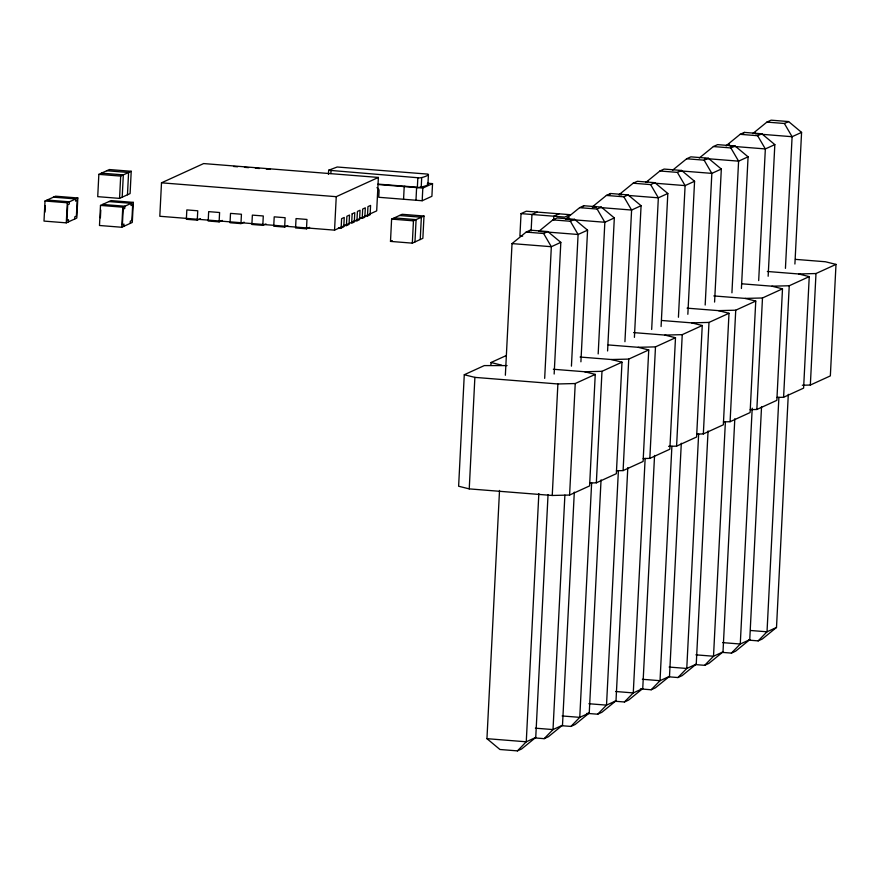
<?xml version="1.0" encoding="UTF-8"?>
<svg xmlns="http://www.w3.org/2000/svg" width="880" height="880" viewBox="0 0 880 880"><rect width="100%" height="100%" fill="white"/><g stroke="black" fill="none" stroke-linecap="round" stroke-linejoin="round"><path stroke-width="1.32" d="M45.012 201.014L44 221.089L66.275 222.849L76.813 218.042L77.825 197.967L55.55 196.196L45.012 201.014L67.298 202.785L77.825 197.967M44.968 212.113L45.298 205.601M66.275 222.849L67.298 202.785M68.387 221.892L68.497 219.659L66.924 220.385L67.716 204.765L69.289 204.05L69.399 201.817L47.124 200.046M74.701 218.999L74.822 216.777L76.395 216.051L77.187 200.442L75.614 201.157L75.724 198.935L53.438 197.164M98.846 174.35L97.724 196.658L119.559 198.385L130.097 193.578L131.219 171.281L109.384 169.543L98.846 174.35L120.692 176.088L131.219 171.281M100.496 205.414L99.484 225.489L121.759 227.26L132.297 222.442L133.309 202.367L111.034 200.607L100.496 205.414L122.782 207.185L133.309 202.367M100.386 217.811L100.782 210.012M119.559 198.385L120.692 176.088M122.199 197.186L123.321 174.889L101.486 173.151M121.759 227.26L122.782 207.185M123.871 226.292L123.981 224.059L122.397 224.785L123.189 209.176L124.773 208.45L124.883 206.217L102.608 204.457M127.457 194.777L128.59 172.48L106.744 170.742M130.185 223.41L130.295 221.177L131.879 220.451L132.671 204.842L131.087 205.568L131.208 203.335L108.922 201.564M161.502 182.82L159.808 216.271L334.554 230.142L376.684 210.892L378.378 177.441L203.632 163.57L161.502 182.82L336.248 196.68L378.378 177.441M197.274 220.143L197.747 210.782L186.835 209.913L186.351 219.274L197.274 220.143L200.442 218.702M219.12 221.881L219.593 212.509L208.67 211.64L208.197 221.012L219.12 221.881L222.277 220.429M240.966 223.608L241.439 214.247L230.516 213.378L230.043 222.739L240.966 223.608L244.123 222.167M262.812 225.346L263.285 215.974L252.362 215.116L251.889 224.477L262.812 225.346L265.969 223.905M284.647 227.073L285.12 217.712L274.208 216.843L273.724 226.215L284.647 227.073L287.815 225.632M306.493 228.811L306.966 219.45L296.043 218.581L295.57 227.942L306.493 228.811L309.65 227.37M328.438 174.328L328.647 170.258L337.183 167.002L426.074 173.976C433.521 173.855 420.75 178.893 417.846 177.738L328.647 170.258M330.858 173.558L331.001 170.841M334.554 230.142L336.248 196.68M341.143 228.019L341.616 218.658L344.256 217.448L343.772 226.82L341.143 228.019L338.459 227.81M346.412 225.61L346.885 216.249L349.514 215.039L349.041 224.411L346.412 225.61L343.717 225.401M356.939 220.803L357.412 211.431L360.052 210.232L359.579 219.604L356.939 220.803L354.255 220.594M362.208 218.394L362.681 209.033L365.31 207.823L364.837 217.195L362.208 218.394L359.513 218.185M367.477 215.985L367.95 206.624L370.579 205.425L370.106 214.786L367.477 215.985L364.782 215.776M390.489 241.406L391.611 219.109L402.149 214.291L423.995 216.029L422.862 238.326L412.324 243.144L390.489 241.406L392.238 240.603M403.568 199.254L404.206 186.593L404.954 186.252M412.324 243.144L413.457 220.836L423.995 216.029M415.976 200.244L416.614 187.572C418.737 187.726 430.683 185.482 427.328 183.7M417.846 177.738L417.362 187.231L377.982 184.107M414.964 241.934L416.097 219.637L394.251 217.899M421.212 187.143L421.696 177.639M420.233 239.536L421.355 217.228L399.509 215.501M422.18 200.739L422.818 188.067L432.542 183.623L431.904 196.295L422.18 200.739L378.752 197.285L379.071 190.96A3.19 3.091 65.4 0 0 376.926 187.715M427.944 184.063L428.428 174.559M507.078 365.596L484.297 365.585L464.277 374.737L458.623 486.233L469.238 488.884L552.244 495.473L569.591 495.044L589.6 485.903L595.254 374.396L584.639 371.745L553.344 369.259M469.238 488.884L474.881 377.377L464.277 374.737M490.886 365.233L491.029 362.505L506.33 355.52M548.042 494.725L535.744 737.462L521.631 748.957L517.418 750.882L499.939 749.496L486.948 738.672L499.521 490.446M505.362 375.254L512.028 243.595L526.152 232.1L530.365 230.175L547.833 231.572L560.824 242.385L554.158 374.033M521.037 213.62L564.729 217.085L569.998 214.676L526.306 211.211L521.037 213.62L519.915 235.917L522.643 236.137M531.124 230.956L531.96 214.489L537.229 212.08M538.846 493.57L526.262 741.796L517.418 750.882M544.676 378.367L551.342 246.708L543.62 233.497L526.152 232.1M553.597 220.341L553.806 216.216L559.075 213.818M552.244 495.473L557.887 383.966L575.234 383.537L595.254 374.396M564.894 495.066L553.014 729.575L544.159 738.661L534.754 737.913M571.428 366.146L578.094 234.487L570.372 221.265L552.893 219.879L538.78 231.374M569.591 495.044L575.234 383.537M544.159 738.661L548.372 736.736L562.496 725.241L574.31 492.107M580.91 361.812L587.576 230.164L574.585 219.34L557.106 217.954L552.893 219.879M591.646 482.834L579.766 717.354L570.911 726.429L561.506 725.692M598.18 353.925L604.846 222.266L597.124 209.044L579.645 207.658L565.532 219.142L570.955 219.582M596.343 482.823L601.986 371.316L621.995 362.175L616.352 473.682L596.343 482.823L589.666 482.988M570.911 726.429L575.124 724.504L589.248 713.02L601.051 479.875M607.585 350.966L614.328 217.932L601.337 207.119L583.858 205.733L579.645 207.658M618.398 470.613L606.518 705.133L597.663 714.208L586.905 713.361M624.932 341.704L631.598 210.045L623.876 196.823L606.397 195.437L592.284 206.921L596.343 207.251M623.095 470.602L628.738 359.095L648.747 349.954L643.104 461.461L623.095 470.602L616.418 470.767M597.663 714.208L601.876 712.283L616 700.799L627.803 467.654M634.403 337.37L641.08 205.711L628.089 194.898L610.61 193.512L606.397 195.437M645.15 458.392L633.27 692.912L624.415 701.987L614.999 701.239M651.673 329.483L658.35 197.824L650.628 184.602L633.149 183.216L619.025 194.7L621.742 194.92M649.836 458.381L655.49 346.874L675.499 337.733L669.845 449.229L649.836 458.381L643.17 458.546M624.415 701.987L628.628 700.062L642.741 688.578L654.555 455.433M661.089 326.524L667.821 193.49L654.841 182.677L637.362 181.291L633.149 183.216M671.902 446.171L660.022 680.691L651.167 689.766L640.409 688.908M678.425 317.262L685.102 185.603L677.369 172.381L659.901 170.995L645.777 182.479L648.153 181.401M676.588 446.149L682.242 334.653L702.251 325.501L696.597 437.008L676.588 446.149L668.58 446.347M651.167 689.766L655.38 687.841L669.493 676.357L681.307 443.212M687.841 314.303L694.573 181.269L681.582 170.456L664.114 169.07L659.901 170.995M698.643 433.95L686.763 668.459L677.919 677.545L668.503 676.797M705.177 305.03L711.843 173.382L704.121 160.16L686.653 158.774L672.529 170.258M703.34 433.928L708.994 322.421L729.003 313.28L723.349 424.787L703.34 433.928L696.663 434.093M677.919 677.545L682.132 675.62L696.245 664.136L708.059 430.991M714.582 302.071L721.325 169.048L708.334 158.235L690.866 156.849L686.653 158.774M725.395 421.729L713.515 656.238L704.66 665.324L695.255 664.576M731.929 292.809L738.595 161.15L730.873 147.939L713.394 146.553L699.281 158.037M730.092 421.707L735.735 310.2L755.755 301.059L750.101 412.566L730.092 421.707L723.415 421.872M704.66 665.324L708.873 663.399L722.997 651.915L734.811 418.77M741.411 288.486L748.077 156.827L735.086 146.014L717.607 144.628L713.394 146.553M752.213 408.133L740.267 644.017L731.412 653.103L722.007 652.355M758.681 280.588L765.347 148.929L757.625 135.718L740.146 134.321L726.033 145.816L729.586 144.188M756.844 409.486L762.487 297.979L782.496 288.838L776.853 400.345L756.844 409.486L750.167 409.651M731.412 653.103L735.625 651.178L749.749 639.683L761.552 406.549M768.152 276.254L774.829 144.606L761.838 133.793L744.359 132.396L740.146 134.321M778.899 397.287L767.019 631.796L758.164 640.882L748.759 640.134M785.433 268.367L792.099 136.708L784.377 123.486L766.898 122.1L752.785 133.595L755.15 132.506M783.596 397.265L789.239 285.758L809.248 276.617L803.605 388.124L783.596 397.265L776.919 397.43M758.164 640.882L762.377 638.957L776.501 627.462L788.304 394.328M794.904 264.033L801.581 132.385L788.59 121.561L771.111 120.175L766.898 122.1M810.337 385.044L815.991 273.537L836 264.396L830.346 375.903L810.337 385.044L802.329 385.242M528.594 232.001L530.365 230.175M582.087 207.548L583.858 205.733M608.839 195.327L610.61 193.512M742.588 134.222L744.359 132.396M566.709 218.603L569.085 217.525M592.284 206.921L594.649 205.843M619.025 194.7L621.401 193.622M543.62 233.497L547.833 231.572M570.372 221.265L574.585 219.34M597.124 209.044L601.337 207.119M623.876 196.823L628.089 194.898M650.628 184.602L654.841 182.677M677.369 172.381L681.582 170.456M704.121 160.16L708.334 158.235M730.873 147.939L735.086 146.014M757.625 135.718L761.838 133.793M784.377 123.486L788.59 121.561M560.824 242.385L551.342 246.708L512.028 243.595M587.576 230.164L578.094 234.487L548.273 232.122M614.328 217.932L604.846 222.266L573.661 219.791M641.08 205.711L631.598 210.045L600.413 207.57M667.821 193.49L658.35 197.824L628.518 195.459M694.573 181.269L685.102 185.603L653.917 183.128M721.325 169.048L711.843 173.382L679.305 170.797M748.077 156.827L738.595 161.15L704.704 158.466M774.829 144.606L765.347 148.929L730.092 146.135M801.581 132.385L792.099 136.708L755.491 133.804M535.744 737.462L526.262 741.796L486.948 738.672M562.496 725.241L553.014 729.575L535.392 728.178M589.248 713.02L579.766 717.354L562.144 715.957M616 700.799L606.518 705.133L588.896 703.736M642.741 688.578L633.27 692.912L615.637 691.504M669.493 676.357L660.022 680.691L642.389 679.283M696.245 664.136L686.763 668.459L669.141 667.062M722.997 651.915L713.515 656.238L695.893 654.841M749.749 639.683L740.267 644.017L722.645 642.62M776.501 627.462L767.019 631.796L750.75 630.509M767.338 271.48L798.644 273.966L815.991 273.537M741.95 283.811L771.892 286.187L789.239 285.758M713.845 295.933L745.14 298.408L762.487 297.979M687.093 308.154L718.388 310.629L735.735 310.2M661.705 320.485L691.636 322.861L708.994 322.421M633.589 332.596L664.884 335.082L682.242 334.653M608.201 344.927L638.143 347.303L655.49 346.874M580.096 357.038L611.391 359.524L628.738 359.095M584.639 371.745L601.986 371.316M233.541 166.463L237.633 166.793M244.464 167.332L248.556 167.651M255.387 168.201L259.479 168.52M266.31 169.059L270.402 169.389M427.581 183.227L432.542 183.623M378.587 184.558L422.818 188.067M391.611 219.109L413.457 220.836M540.133 231.473L545.556 231.902M795.454 259.369L825.385 261.745L836 264.396M474.881 377.377L557.887 383.966M798.644 273.966L809.248 276.617M771.892 286.187L782.496 288.838M745.14 298.408L755.755 301.059M718.388 310.629L729.003 313.28M691.636 322.861L702.251 325.501M664.884 335.082L675.499 337.733M638.143 347.303L648.747 349.954M611.391 359.524L621.995 362.175M491.029 362.505L501.633 365.156M352.154 213.84L351.67 223.212L354.31 222.002L354.783 212.641L352.154 213.84"/></g></svg>
